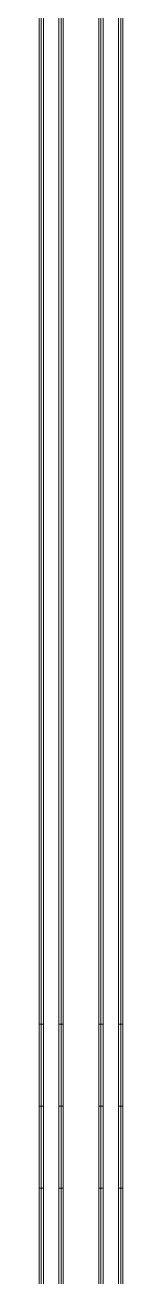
# Model space of a CAD drawing. Extents: x 44111 to 90315, y 4379 to 151689.
# Drawn here: x 62193 to 62245, y 132765 to 133529 of the extents above; entities that cross this region are included whole.
import ezdxf

# ---------------------------------------------------------------- set-up
doc = ezdxf.new("R2010")
doc.units = 0
doc.header["$LTSCALE"] = 1000
doc.header["$MEASUREMENT"] = 0
doc.layers.add('细线', color=8, linetype='Continuous', lineweight=0)

msp = doc.modelspace()

# ---------------------------------------------------------------- linework, layer by layer
at = {"layer": '细线'}
for p, q in [((62193.27, 134469.17), (62193.27, 132919.17)), ((62194.57, 134469.17), (62194.57, 132919.17)), ((62195.87, 132919.17), (62195.87, 134469.17)), ((62205.47, 134469.17), (62205.47, 132919.17)), ((62206.77, 134469.17), (62206.77, 132919.17)), ((62208.06, 132919.17), (62208.06, 134469.17)), ((62229.86, 134469.17), (62229.86, 132919.17)), ((62231.16, 134469.17), (62231.15, 132919.17)), ((62232.45, 132919.17), (62232.45, 134469.17)), ((62242.05, 134469.17), (62242.05, 132919.17)), ((62243.35, 132919.17), (62243.35, 134469.17)), ((62244.65, 132919.17), (62244.65, 134469.17)), ((62193.27, 132919.17), (62194.57, 132919.17)), ((62193.27, 132919.17), (62193.27, 132869.17)), ((62194.57, 132919.17), (62195.87, 132919.17)), ((62194.57, 132919.17), (62194.57, 132869.17)), ((62195.87, 132869.17), (62195.87, 132919.17)), ((62205.47, 132919.17), (62206.77, 132919.17)), ((62205.47, 132919.17), (62205.47, 132869.17)), ((62206.77, 132919.17), (62208.06, 132919.17)), ((62206.77, 132919.17), (62206.77, 132869.17)), ((62208.06, 132869.17), (62208.06, 132919.17)), ((62229.86, 132919.17), (62231.15, 132919.17)), ((62229.86, 132919.17), (62229.86, 132869.17)), ((62231.15, 132919.17), (62232.45, 132919.17)), ((62231.15, 132919.17), (62231.15, 132869.17)), ((62232.45, 132869.17), (62232.45, 132919.17)), ((62242.05, 132919.17), (62243.35, 132919.17)), ((62242.05, 132919.17), (62242.05, 132869.17)), ((62243.35, 132919.17), (62244.65, 132919.17)), ((62243.35, 132869.17), (62243.35, 132919.17)), ((62244.65, 132869.17), (62244.65, 132919.17)), ((62193.27, 132869.17), (62194.57, 132869.17)), ((62193.27, 132869.17), (62193.27, 132819.17)), ((62194.57, 132869.17), (62195.87, 132869.17)), ((62194.57, 132869.17), (62194.57, 132819.17)), ((62195.87, 132819.17), (62195.87, 132869.17)), ((62205.47, 132869.17), (62206.77, 132869.17)), ((62205.47, 132869.17), (62205.47, 132819.17)), ((62206.77, 132869.17), (62208.06, 132869.17)), ((62206.77, 132869.17), (62206.77, 132819.17)), ((62208.06, 132819.17), (62208.06, 132869.17)), ((62229.86, 132869.17), (62231.15, 132869.17)), ((62229.86, 132869.17), (62229.86, 132819.17)), ((62231.15, 132869.17), (62232.45, 132869.17)), ((62231.15, 132869.17), (62231.15, 132819.17)), ((62232.45, 132819.17), (62232.45, 132869.17)), ((62242.05, 132869.17), (62243.35, 132869.17)), ((62242.05, 132869.17), (62242.05, 132819.17)), ((62243.35, 132869.17), (62244.65, 132869.17)), ((62243.35, 132819.17), (62243.35, 132869.17)), ((62244.65, 132819.17), (62244.65, 132869.17)), ((62194.57, 132819.17), (62193.27, 132819.17)), ((62193.27, 132819.17), (62193.27, 131808.82)), ((62195.87, 132819.17), (62194.57, 132819.17)), ((62194.57, 132819.17), (62194.57, 131809.75)), ((62195.87, 131810.68), (62195.87, 132819.17)), ((62206.77, 132819.17), (62205.47, 132819.17)), ((62205.47, 132819.17), (62205.47, 131817.06)), ((62208.06, 132819.17), (62206.77, 132819.17)), ((62206.77, 132819.17), (62206.77, 131817.98)), ((62208.06, 131818.91), (62208.06, 132819.17)), ((62229.86, 132819.17), (62229.85, 131833.53)), ((62231.15, 132819.17), (62229.86, 132819.17)), ((62232.45, 132819.17), (62231.15, 132819.17)), ((62231.15, 132819.17), (62231.15, 131834.45)), ((62232.45, 131835.38), (62232.45, 132819.17)), ((62243.35, 132819.17), (62242.05, 132819.17)), ((62242.05, 132819.17), (62242.05, 131841.76)), ((62244.65, 132819.17), (62243.35, 132819.17)), ((62243.35, 131842.69), (62243.35, 132819.17)), ((62244.65, 131843.62), (62244.65, 132819.17))]:
    msp.add_line(p, q, dxfattribs=at)

doc.saveas('drawing.dxf')
